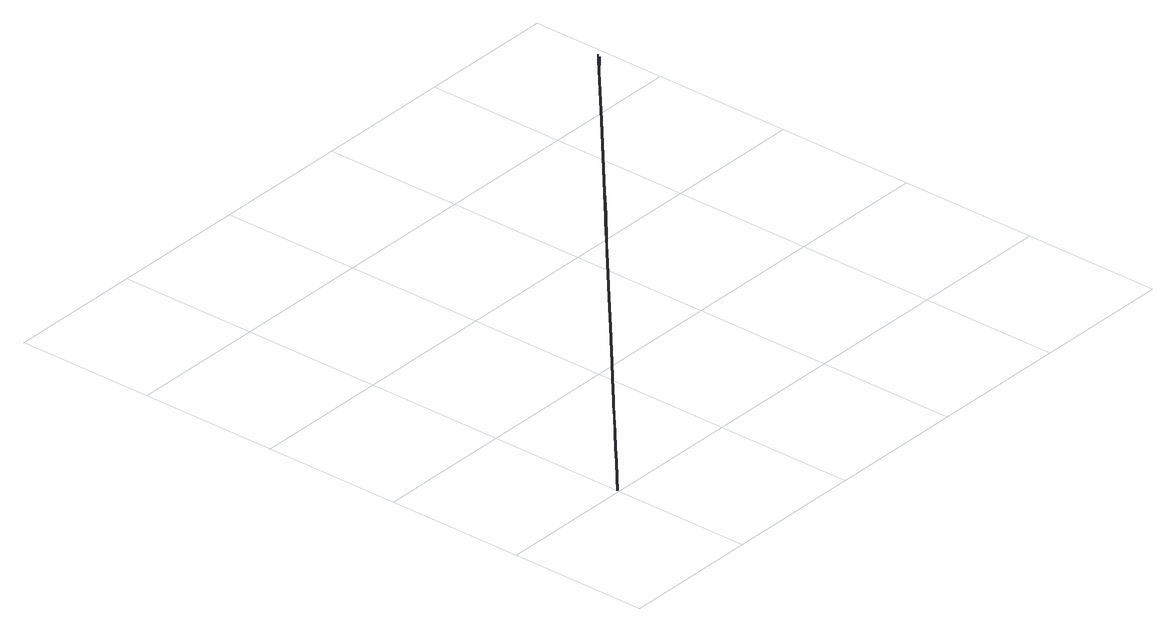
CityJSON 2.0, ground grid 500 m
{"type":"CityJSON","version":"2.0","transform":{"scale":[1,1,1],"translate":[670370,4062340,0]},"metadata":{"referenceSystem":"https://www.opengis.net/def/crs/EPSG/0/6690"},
"CityObjects":{
"railway1":{"type":"Railway","attributes":{"name":"あいの風とやま鉄道線","class":"1060","function":"01","RailwayRouteAttribute.operatorType":"5","RailwayRouteAttribute.operator":"あいの風とやま鉄道株式会社","RailwayRouteAttribute.railwayType":"12","RailwayRouteAttribute.startStation":"石動","RailwayRouteAttribute.endStation":"越中宮崎"},"geometry":[{"type":"MultiSurface","lod":"1","boundaries":[[[0,1,2,3,4,5,6,7,8,9,10,11,12,13,14,15,16,17,18,19,20,21,22,23,24,25,26,27,28,29,30,31,32,33,34,35,36,37,29,38,39,40,41,42,43,44,45,46,47,48,49,16,50,51,52,53,54,55,56,57,58,6,59,60,61,62,63,64]]],"semantics":{"surfaces":[{"type":"TrafficArea"}],"values":[0]}}]},
"railway2":{"type":"Railway","attributes":{"name":"あいの風とやま鉄道線","class":"1060","function":"01","RailwayRouteAttribute.operatorType":"5","RailwayRouteAttribute.operator":"あいの風とやま鉄道株式会社","RailwayRouteAttribute.railwayType":"12","RailwayRouteAttribute.startStation":"石動","RailwayRouteAttribute.endStation":"越中宮崎"},"geometry":[{"type":"MultiSurface","lod":"1","boundaries":[[[65,66,67,68,69,70,71,72,73,74,75,76,77,78,79,80,81,82,83,84,85,86,87,88,89,90,91,92,93,94,95,96,97,98,99,100,101,102,103,104,105,106,107,108,109,110,111,112,113,114,115,116,117,118,119,120,121,122,123,124,72,125,126,127,128,129,130,131]]],"semantics":{"surfaces":[{"type":"TrafficArea"}],"values":[0]}}]}
},
"vertices":[
[4,6,0],[64,58,0],[137,121,0],[198,175,0],[269,237,0],[341,300,0],[392,345,0],[415,364,0],[463,406,0],[513,449,0],[587,514,0],[636,556,0],[692,605,0],[749,655,0],[788,689,0],[839,733,0],[879,769,0],[936,818,0],[982,859,0],[1036,906,0],[1081,945,0],[1116,976,0],[1142,998,0],[1181,1032,0],[1219,1065,0],[1228,1073,0],[1253,1094,0],[1295,1130,0],[1357,1185,0],[1467,1282,0],[1683,1470,0],[1901,1661,0],[1961,1710,0],[1973,1720,0],[1972,1720,0],[1961,1711,0],[1900,1661,0],[1683,1471,0],[1357,1186,0],[1294,1131,0],[1252,1095,0],[1227,1074,0],[1219,1066,0],[1180,1033,0],[1141,999,0],[1115,976,0],[1080,946,0],[1036,907,0],[981,859,0],[936,819,0],[838,734,0],[787,690,0],[749,656,0],[692,606,0],[635,557,0],[586,514,0],[512,450,0],[463,407,0],[414,365,0],[340,300,0],[268,237,0],[198,176,0],[136,122,0],[63,59,0],[4,7,0],
[1980,1736,0],[1967,1725,0],[1956,1715,0],[1680,1473,0],[1460,1282,0],[1354,1189,0],[1291,1134,0],[1250,1098,0],[1227,1079,0],[1218,1071,0],[1180,1038,0],[1139,1002,0],[1113,979,0],[1078,949,0],[1033,909,0],[979,862,0],[933,822,0],[876,772,0],[836,737,0],[785,693,0],[746,659,0],[689,609,0],[633,560,0],[584,517,0],[510,453,0],[460,410,0],[412,368,0],[389,348,0],[338,303,0],[265,240,0],[195,178,0],[134,125,0],[61,62,0],[1,10,0],[2,9,0],[62,61,0],[134,124,0],[196,178,0],[266,239,0],[339,302,0],[390,348,0],[413,367,0],[461,409,0],[510,452,0],[584,516,0],[633,559,0],[690,608,0],[747,658,0],[786,692,0],[836,736,0],[877,771,0],[934,821,0],[979,861,0],[1034,909,0],[1079,948,0],[1114,978,0],[1140,1001,0],[1181,1037,0],[1219,1070,0],[1228,1078,0],[1292,1134,0],[1355,1189,0],[1461,1281,0],[1681,1473,0],[1957,1714,0],[1968,1724,0],[1981,1735,0]
]}
